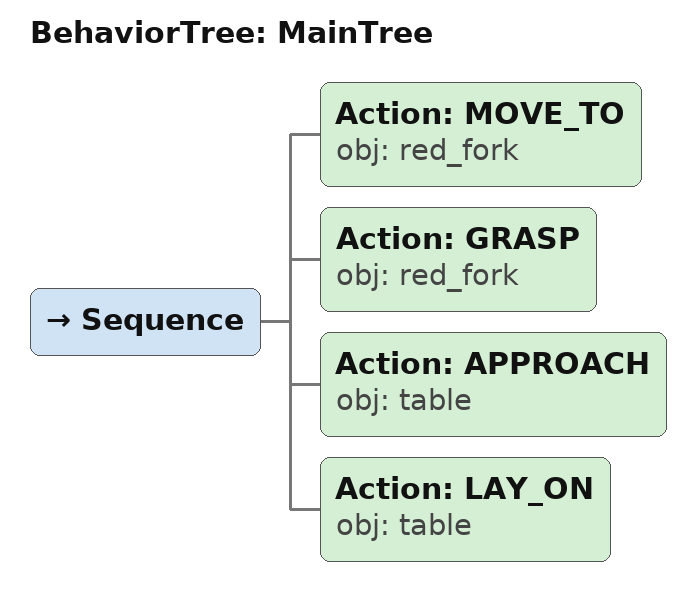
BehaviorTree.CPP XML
<root main_tree_to_execute="MainTree">
  <BehaviorTree ID="MainTree">
    <Sequence>
      <!-- Move to red_fork -->
      <Action ID="MOVE_TO" obj="red_fork" />
      <!-- Grasp red_fork -->
      <Action ID="GRASP" obj="red_fork" />
      <!-- Approach table -->
      <Action ID="APPROACH" obj="table" />
      <!-- Lay on table -->
      <Action ID="LAY_ON" obj="table" />
    </Sequence>
  </BehaviorTree>
</root>
